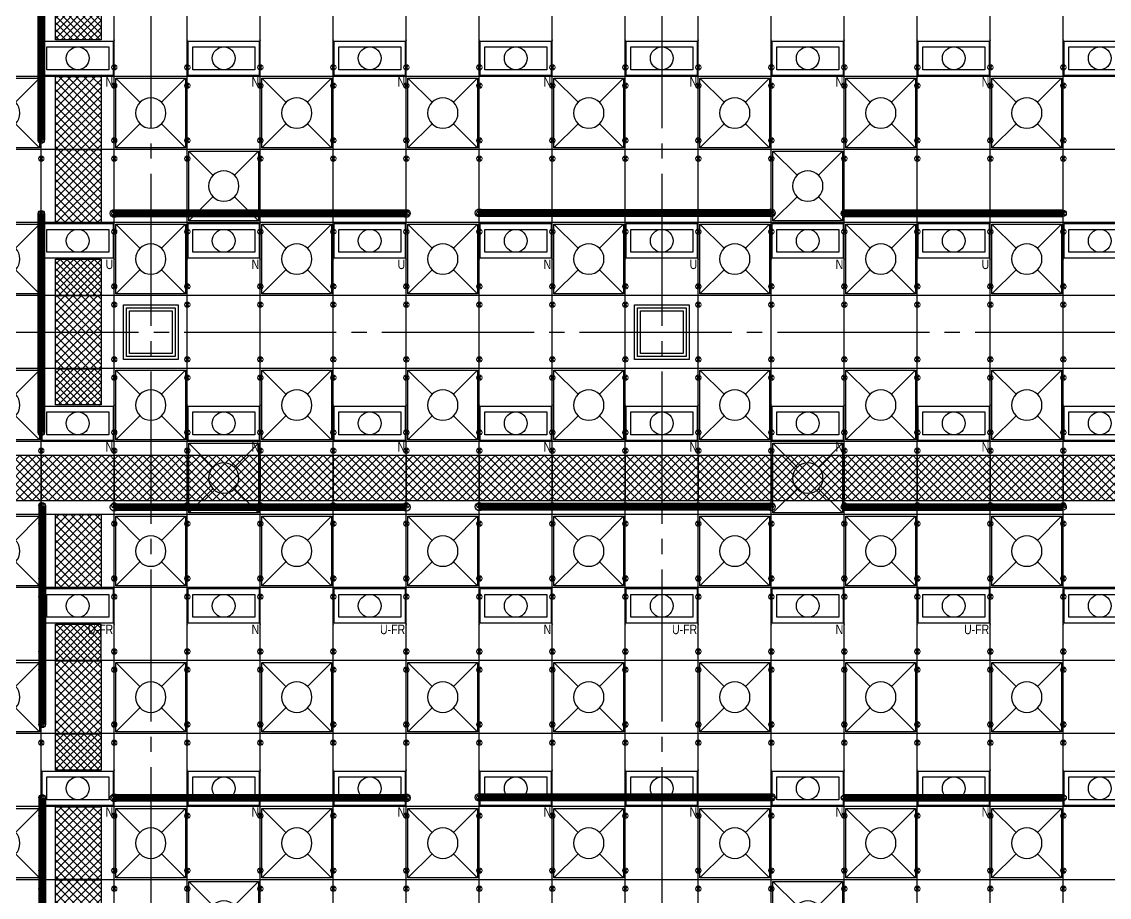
# Model space of a CAD drawing. Extents: x -17313 to 41501, y -1010 to 11880.
# Drawn here: x 20788 to 22576, y 3571 to 5010 of the extents above; entities that cross this region are included whole.
import ezdxf
from ezdxf.enums import TextEntityAlignment as Align

# ---------------------------------------------------------------- set-up
doc = ezdxf.new("R2010")
doc.units = 0
doc.header["$LTSCALE"] = 100
doc.linetypes.add('X-S-FAB-L10$0$COL-CEN-LIN', pattern=[3.25, 2.5, -0.25, 0.25, -0.25])
for name, color, linetype in [('0-xref', 8, 'Continuous'), ('188K-SM-03-F10-ARCH-CEIL-Y2257103$0$K-CEIL-4.2', 8, 'Continuous'), ('188K-SM-03-F10-ARCH-CEIL-Y2257103$0$K-CEIL-4.2-AREA', 8, 'Continuous'), ('188K-SM-03-F10-ARCH-PA-Y2257103$0$K-P1S-4.2-單抗', 53, 'Continuous'), ('188K-SM-06-F10-ELEC-LIGHT-Y2257103$0$E-LIGHT(W)-N', 253, 'Continuous'), ('188K-SM-06-F10-ELEC-LIGHT-Y2257103$0$E-LIGHT(W)-U FR', 253, 'Continuous'), ('188K-SM-06-F10-ELEC-LIGHT-Y2257103$0$E-LIGHT(W)-U XLPE', 253, 'Continuous'), ('188K-SM-06-F10-HVAC-FFU-Y2257103$0$AC-FFU-ULPA', 254, 'Continuous'), ('188K-SM-07-F15-ARCH-CATW-Y2257103$0$K-安全母索', 6, 'Continuous'), ('188K-SM-07-F15-ARCH-CATW-Y2257103$0$K-貓道板-主走道', 171, 'Continuous'), ('188K-SM-07-F15-ARCH-CATW-Y2257103$0$K-貓道板-主走道VS燈具', 171, 'Continuous'), ('X-S-FAB-L10$0$0-DIM-TXT', 8, 'Continuous'), ('X-S-FAB-L10$0$BLOCK', 8, 'Continuous'), ('X-S-FAB-L10$0$CCL', 8, 'X-S-FAB-L10$0$COL-CEN-LIN'), ('X-S-FAB-L10$0$COL-S', 8, 'Continuous')]:
    doc.layers.add(name, color=color, linetype=linetype)
doc.layers.add('188K-SM-03-F10-ARCH-CEIL-Y2257103$0$K-吊點-標準', color=8, linetype='Continuous', lineweight=9)
doc.layers.add('188K-SM-06-F10-ELEC-LIGHT-Y2257103$0$Defpoints-CAS', color=253, linetype='Continuous', plot=False)
doc.styles.add('188K-SM-06-F10-ELEC-LIGHT-Y2257103$0$Standard', font='arial.ttf')
doc.styles.add('X-S-FAB-L10$0$CHINA', font='simplex.shx', dxfattribs={"width": 0.75, "bigfont": 'chineset.shx'})
doc.styles.add('X-S-FAB-L10$0$Standard', font='', dxfattribs={"width": 0.8})
doc.styles.add('X-S-FAB-L10$0$TG_NOTE_TEXT', font='simplex.shx', dxfattribs={"width": 0.75, "bigfont": 'chineset.shx'})
doc.styles.get('X-S-FAB-L10$0$Standard').set_extended_font_data('Microsoft JhengHei')

# ---------------------------------------------------------------- blocks, each defined once
blk = doc.blocks.new('X-S-FAB-L10$0$FAB2-L05')
at = {"layer": 'X-S-FAB-L10$0$CCL'}
for p, q in [((-5160, 11005), (-5160, 0)), ((-4320, 11005), (-4320, 0)), ((-26880, 5220), (1210, 5220))]:
    blk.add_line(p, q, dxfattribs=at)
at = {"layer": 'X-S-FAB-L10$0$COL-S'}
for points in [[(-5195, 5255), (-5125, 5255), (-5125, 5185), (-5195, 5185)], [(-4355, 5255), (-4285, 5255), (-4285, 5185), (-4355, 5185)]]:
    blk.add_lwpolyline(points, close=True, dxfattribs=at)
blk = doc.blocks.new('X-S-FAB-L10')
at = {"layer": 'X-S-FAB-L10$0$COL-S'}
for p, q in [((20965, 4535), (21035, 4535)), ((20965, 4465), (20965, 4535)), ((21035, 4535), (21035, 4465)), ((21805, 4535), (21875, 4535)), ((21805, 4465), (21805, 4535)), ((21875, 4535), (21875, 4465)), ((21035, 4465), (20965, 4465)), ((21875, 4465), (21805, 4465))]:
    blk.add_line(p, q, dxfattribs=at)
at = {"layer": 'X-S-FAB-L10$0$BLOCK'}
blk.add_blockref('X-S-FAB-L10$0$FAB2-L05', (26160, -720), dxfattribs=at)
at = {"style": 'X-S-FAB-L10$0$TG_NOTE_TEXT', "width": 0.5, "flags": 1}
for p in [(7463.3, 9020), (18268.3, 8649), (11197.8, 4800.2), (16485.8, 4800.2), (25420.3, 2635), (13360, 320, 0), (7463.3, -33.3)]:
    blk.add_attdef('WH', text='', height=20, dxfattribs=at).set_placement(p, align=Align.BOTTOM_LEFT)
at = {"width": 0.5}
for style, p in [('X-S-FAB-L10$0$TG_NOTE_TEXT', (7585, 9020)), ('X-S-FAB-L10$0$TG_NOTE_TEXT', (18390, 8649)), ('X-S-FAB-L10$0$TG_NOTE_TEXT', (11117.5, 4813.5)), ('X-S-FAB-L10$0$TG_NOTE_TEXT', (16607.5, 4813.5)), ('X-S-FAB-L10$0$TG_NOTE_TEXT', (25350, 2635)), ('X-S-FAB-L10$0$Standard', (13129.4, 325, 0)), ('X-S-FAB-L10$0$TG_NOTE_TEXT', (7585, -20))]:
    blk.add_attdef('DESC', text='', height=10, dxfattribs=dict(at, style=style)).set_placement(p, align=Align.BOTTOM_LEFT)
for tag, style, p in [('TYPE', 'X-S-FAB-L10$0$TG_NOTE_TEXT', (7619.3, 9020)), ('NO', 'X-S-FAB-L10$0$TG_NOTE_TEXT', (7650.1, 9020)), ('TYPE', 'X-S-FAB-L10$0$TG_NOTE_TEXT', (18424.2, 8649)), ('NO', 'X-S-FAB-L10$0$TG_NOTE_TEXT', (18455, 8649)), ('NO', 'X-S-FAB-L10$0$TG_NOTE_TEXT', (11088.6, 4813.5)), ('TYPE', 'X-S-FAB-L10$0$TG_NOTE_TEXT', (11151.8, 4813.5)), ('TYPE', 'X-S-FAB-L10$0$TG_NOTE_TEXT', (16641.8, 4813.5)), ('NO', 'X-S-FAB-L10$0$TG_NOTE_TEXT', (16672.6, 4813.5)), ('NO', 'X-S-FAB-L10$0$TG_NOTE_TEXT', (25313, 2635)), ('TYPE', 'X-S-FAB-L10$0$TG_NOTE_TEXT', (25350, 2635)), ('NO', 'X-S-FAB-L10$0$Standard', (13100, 320, 0)), ('TYPE', 'X-S-FAB-L10$0$Standard', (13129.4, 320, 0)), ('TYPE', 'X-S-FAB-L10$0$TG_NOTE_TEXT', (7619.3, -20)), ('NO', 'X-S-FAB-L10$0$TG_NOTE_TEXT', (7650.1, -20))]:
    blk.add_attdef(tag, text='', height=10, dxfattribs=dict(at, style=style)).set_placement(p, align=Align.BOTTOM_RIGHT)
at = {"style": 'X-S-FAB-L10$0$TG_NOTE_TEXT', "width": 0.5, "flags": 1}
for rotation, p in [(180, (43, 7480)), (180, (943, 7480)), (90, (24310, 3717.8)), (270, (17080, 1711.7))]:
    blk.add_attdef('WH', text='', height=20, rotation=rotation, dxfattribs=at).set_placement(p, align=Align.BOTTOM_LEFT)
at = {"width": 0.5}
for rotation, style, p in [(180, 'X-S-FAB-L10$0$Standard', (317.6, 7480)), (180, 'X-S-FAB-L10$0$Standard', (1217.6, 7480)), (90, 'X-S-FAB-L10$0$TG_NOTE_TEXT', (24310, 3647.5)), (270, 'X-S-FAB-L10$0$TG_NOTE_TEXT', (17080, 1605))]:
    blk.add_attdef('DESC', text='', height=10, rotation=rotation, dxfattribs=dict(at, style=style)).set_placement(p, align=Align.BOTTOM_LEFT)
for tag, rotation, style, p in [('TYPE', 180, 'X-S-FAB-L10$0$Standard', (317.6, 7480)), ('NO', 180, 'X-S-FAB-L10$0$Standard', (347, 7480)), ('TYPE', 180, 'X-S-FAB-L10$0$Standard', (1217.6, 7480)), ('NO', 180, 'X-S-FAB-L10$0$Standard', (1247, 7480)), ('TYPE', 90, 'X-S-FAB-L10$0$TG_NOTE_TEXT', (24310, 3647.5)), ('NO', 90, 'X-S-FAB-L10$0$TG_NOTE_TEXT', (24310, 3610.5)), ('TYPE', 270, 'X-S-FAB-L10$0$TG_NOTE_TEXT', (17080, 1605)), ('NO', 270, 'X-S-FAB-L10$0$TG_NOTE_TEXT', (17080, 1573))]:
    blk.add_attdef(tag, text='', height=10, rotation=rotation, dxfattribs=dict(at, style=style)).set_placement(p, align=Align.BOTTOM_RIGHT)
at = {"layer": 'X-S-FAB-L10$0$0-DIM-TXT', "style": 'X-S-FAB-L10$0$CHINA', "width": 0.75}
for p in [(667.4, 7855.1, -2689.4), (22627.4, 6728.8), (25644.7, 6728.8), (24778.8, 5569.1), (1118.3, 4980), (417.8, 4594.6), (23874.8, 4355), (22927.4, 4330.1), (23749.9, 3901.4), (417.8, 3765.2), (1118.3, 3730), (417.8, 3115.8), (536.9, 2227.8), (16909, 1782.7), (888.4, 880.5), (16977.4, 750), (18878.8, 750), (25641.2, 553.2), (21364, 526.9)]:
    blk.add_attdef('HIG', text='', height=80, dxfattribs=at).set_placement(p, align=Align.MIDDLE_LEFT)
blk = doc.blocks.new('188K-SM-03-F10-ARCH-CEIL-Y2257103$0$A$C2CA95053')
h = blk.add_hatch(color=256)
edge = h.paths.add_edge_path()
edge.add_arc((0, 0), 0.5, 0, 360)
for p, q in [((3.2, 3.2), (-3.2, -3.2)), ((3.2, -3.2), (-3.2, 3.2))]:
    blk.add_line(p, q)
blk.add_lwpolyline([(-1.6, 2.5), (-1.6, -2.5), (1.6, -2.5), (1.6, 2.5)], close=True)
for radius in [4.5, 0.5]:
    blk.add_circle((0, 0), radius)
blk = doc.blocks.new('188K-SM-03-F10-ARCH-CEIL-Y2257103$0$天花板吊點-附調整片 - 3_8_螺桿吊架 100 mm 高調整片-V1-1FL')
blk.add_blockref('188K-SM-03-F10-ARCH-CEIL-Y2257103$0$A$C2CA95053', (0, 0))
blk = doc.blocks.new('188K-SM-03-F10-ARCH-CEIL-Y2257103')
at = {"layer": '188K-SM-03-F10-ARCH-CEIL-Y2257103$0$K-CEIL-4.2'}
for p, q in [((20820, 2067.7), (20820, 7317.2)), ((20940, 2067.7), (20940, 7317.2)), ((21060, 2067.7), (21060, 7317.2)), ((21180, 2067.7), (21180, 7317.2)), ((21300, 2067.7), (21300, 5952.2)), ((21420, 2067.7), (21420, 5952.2)), ((21540, 2067.7), (21540, 5952.2)), ((21660, 2067.7), (21660, 5952.2)), ((21780, 2067.7), (21780, 5952.2)), ((21900, 2067.7), (21900, 5952.2)), ((22020, 2067.7), (22020, 5952.2)), ((22140, 2067.7), (22140, 5952.2)), ((22260, 2067.7), (22260, 5952.2)), ((22380, 2067.7), (22380, 5952.2)), ((22500, 2067.7), (22500, 5952.2)), ((23502.2, 4920), (1847.7, 4920)), ((23502.2, 4800), (16697.5, 4800)), ((23502.2, 4680), (16697.5, 4680)), ((23502.2, 4560), (16697.5, 4560)), ((23467.2, 4440), (1847.7, 4440)), ((23467.2, 4320), (1847.7, 4320)), ((23467.2, 4200), (1847.7, 4200)), ((23467.2, 4080), (1847.7, 4080)), ((23467.2, 3960), (1847.7, 3960)), ((23467.2, 3840), (1847.7, 3840)), ((23467.2, 3720), (1847.7, 3720)), ((23467.2, 3600), (1847.7, 3600))]:
    blk.add_line(p, q, dxfattribs=at)
at = {"layer": '188K-SM-03-F10-ARCH-CEIL-Y2257103$0$K-CEIL-4.2-AREA'}
for points in [[(20965, 4535), (21035, 4535), (21035, 4465), (20965, 4465)], [(21805, 4535), (21875, 4535), (21875, 4465), (21805, 4465)]]:
    blk.add_lwpolyline(points, close=True, dxfattribs=at)
at = {"layer": '188K-SM-03-F10-ARCH-CEIL-Y2257103$0$K-吊點-標準', "color": 170, "lineweight": 18, "rotation": 179.9999999999997}
for p in [(20820, 4935), (20940, 4935), (21060, 4935), (21180, 4935), (21300, 4935), (21420, 4935), (21540, 4935), (21660, 4935), (21780, 4935), (21900, 4935), (22020, 4935), (22140, 4935), (22260, 4935), (22380, 4935), (22500, 4935), (20820, 4905), (20940, 4905), (21060, 4905), (21180, 4905), (21300, 4905), (21420, 4905), (21540, 4905), (21660, 4905), (21780, 4905), (21900, 4905), (22020, 4905), (22140, 4905), (22260, 4905), (22380, 4905), (22500, 4905), (20820, 4815), (20940, 4815), (21060, 4815), (21180, 4815), (21300, 4815), (21420, 4815), (21540, 4815), (21660, 4815), (21780, 4815), (21900, 4815), (22020, 4815), (22140, 4815), (22260, 4815), (22380, 4815), (22500, 4815), (20820, 4785), (20940, 4785), (21060, 4785), (21180, 4785), (21300, 4785), (21420, 4785), (21540, 4785), (21660, 4785), (21780, 4785), (21900, 4785), (22020, 4785), (22140, 4785), (22260, 4785), (22380, 4785), (22500, 4785), (20820, 4695), (20940, 4695), (21060, 4695), (21180, 4695), (21300, 4695), (21420, 4695), (21540, 4695), (21660, 4695), (21780, 4695), (21900, 4695), (22020, 4695), (22140, 4695), (22260, 4695), (22380, 4695), (22500, 4695), (20820, 4665), (20940, 4665), (21060, 4665), (21180, 4665), (21300, 4665), (21420, 4665), (21540, 4665), (21660, 4665), (21780, 4665), (21900, 4665), (22020, 4665), (22140, 4665), (22260, 4665), (22380, 4665), (22500, 4665), (20820, 4575), (20940, 4575), (21060, 4575), (21180, 4575), (21300, 4575), (21420, 4575), (21540, 4575), (21660, 4575), (21780, 4575), (21900, 4575), (22020, 4575), (22140, 4575), (22260, 4575), (22380, 4575), (22500, 4575), (20820, 4545), (20940, 4545), (21060, 4545), (21180, 4545), (21300, 4545), (21420, 4545), (21540, 4545), (21660, 4545), (21780, 4545), (21900, 4545), (22020, 4545), (22140, 4545), (22260, 4545), (22380, 4545), (22500, 4545), (20820, 4455), (20940, 4455), (21060, 4455), (21180, 4455), (21300, 4455), (21420, 4455), (21540, 4455), (21660, 4455), (21780, 4455), (21900, 4455), (22020, 4455), (22140, 4455), (22260, 4455), (22380, 4455), (22500, 4455), (20820, 4425), (20940, 4425), (21060, 4425), (21180, 4425), (21300, 4425), (21420, 4425), (21540, 4425), (21660, 4425), (21780, 4425), (21900, 4425), (22020, 4425), (22140, 4425), (22260, 4425), (22380, 4425), (22500, 4425), (20820, 4335), (20940, 4335), (21060, 4335), (21180, 4335), (21300, 4335), (21420, 4335), (21540, 4335), (21660, 4335), (21780, 4335), (21900, 4335), (22020, 4335), (22140, 4335), (22260, 4335), (22380, 4335), (22500, 4335), (20820, 4305), (20940, 4305), (21060, 4305), (21180, 4305), (21300, 4305), (21420, 4305), (21540, 4305), (21660, 4305), (21780, 4305), (21900, 4305), (22020, 4305), (22140, 4305), (22260, 4305), (22380, 4305), (22500, 4305), (20820, 4215), (20940, 4215), (21060, 4215), (21180, 4215), (21300, 4215), (21420, 4215), (21540, 4215), (21660, 4215), (21780, 4215), (21900, 4215), (22020, 4215), (22140, 4215), (22260, 4215), (22380, 4215), (22500, 4215), (20820, 4185), (20940, 4185), (21060, 4185), (21180, 4185), (21300, 4185), (21420, 4185), (21540, 4185), (21660, 4185), (21780, 4185), (21900, 4185), (22020, 4185), (22140, 4185), (22260, 4185), (22380, 4185), (22500, 4185), (20820, 4095), (20940, 4095), (21060, 4095), (21180, 4095), (21300, 4095), (21420, 4095), (21540, 4095), (21660, 4095), (21780, 4095), (21900, 4095), (22020, 4095), (22140, 4095), (22260, 4095), (22380, 4095), (22500, 4095), (20820, 4065), (20940, 4065), (21060, 4065), (21180, 4065), (21300, 4065), (21420, 4065), (21540, 4065), (21660, 4065), (21780, 4065), (21900, 4065), (22020, 4065), (22140, 4065), (22260, 4065), (22380, 4065), (22500, 4065), (20820, 3975), (20940, 3975), (21060, 3975), (21180, 3975), (21300, 3975), (21420, 3975), (21540, 3975), (21660, 3975), (21780, 3975), (21900, 3975), (22020, 3975), (22140, 3975), (22260, 3975), (22380, 3975), (22500, 3975), (20820, 3945), (20940, 3945), (21060, 3945), (21180, 3945), (21300, 3945), (21420, 3945), (21540, 3945), (21660, 3945), (21780, 3945), (21900, 3945), (22020, 3945), (22140, 3945), (22260, 3945), (22380, 3945), (22500, 3945), (20820, 3855), (20940, 3855), (21060, 3855), (21180, 3855), (21300, 3855), (21420, 3855), (21540, 3855), (21660, 3855), (21780, 3855), (21900, 3855), (22020, 3855), (22140, 3855), (22260, 3855), (22380, 3855), (22500, 3855), (20820, 3825), (20940, 3825), (21060, 3825), (21180, 3825), (21300, 3825), (21420, 3825), (21540, 3825), (21660, 3825), (21780, 3825), (21900, 3825), (22020, 3825), (22140, 3825), (22260, 3825), (22380, 3825), (22500, 3825), (20820, 3735), (20940, 3735), (21060, 3735), (21180, 3735), (21300, 3735), (21420, 3735), (21540, 3735), (21660, 3735), (21780, 3735), (21900, 3735), (22020, 3735), (22140, 3735), (22260, 3735), (22380, 3735), (22500, 3735), (20820, 3705), (20940, 3705), (21060, 3705), (21180, 3705), (21300, 3705), (21420, 3705), (21540, 3705), (21660, 3705), (21780, 3705), (21900, 3705), (22020, 3705), (22140, 3705), (22260, 3705), (22380, 3705), (22500, 3705), (20820, 3615), (20940, 3615), (21060, 3615), (21180, 3615), (21300, 3615), (21420, 3615), (21540, 3615), (21660, 3615), (21780, 3615), (21900, 3615), (22020, 3615), (22140, 3615), (22260, 3615), (22380, 3615), (22500, 3615), (20820, 3585), (20940, 3585), (21060, 3585), (21180, 3585), (21300, 3585), (21420, 3585), (21540, 3585), (21660, 3585), (21780, 3585), (21900, 3585), (22020, 3585), (22140, 3585), (22260, 3585), (22380, 3585), (22500, 3585)]:
    blk.add_blockref('188K-SM-03-F10-ARCH-CEIL-Y2257103$0$天花板吊點-附調整片 - 3_8_螺桿吊架 100 mm 高調整片-V1-1FL', p, dxfattribs=at)
blk = doc.blocks.new('188K-SM-06-F10-HVAC-FFU-Y2257103$0$H-FU-U-12x12')
for p, q in [((423, 777), (28, 1172)), ((777, 777), (1172, 1172)), ((28, 28), (423, 423)), ((1172, 28), (777, 423))]:
    blk.add_line(p, q)
blk.add_lwpolyline([(1172, 28), (1172, 1172), (28, 1172), (28, 28)], close=True)
blk.add_circle((600, 600), 250)
blk = doc.blocks.new('188K-SM-06-F10-HVAC-FFU-Y2257103')
at = {"layer": '188K-SM-06-F10-HVAC-FFU-Y2257103$0$AC-FFU-ULPA', "xscale": -0.09999999999999432, "yscale": 0.09999999999999432, "zscale": 0.09999999999999432}
for p in [(20820, 4800), (21060, 4800), (21300, 4800), (21540, 4800), (21780, 4800), (22020, 4800), (22260, 4800), (22500, 4800), (21180, 4680), (22140, 4680), (20820, 4560), (21060, 4560), (21300, 4560), (21540, 4560), (21780, 4560), (22020, 4560), (22260, 4560), (22500, 4560), (20820, 4320), (21060, 4320), (21300, 4320), (21540, 4320), (21780, 4320), (22020, 4320), (22260, 4320), (22500, 4320), (21180, 4200), (22140, 4200), (20820, 4080), (21060, 4080), (21300, 4080), (21540, 4080), (21780, 4080), (22020, 4080), (22260, 4080), (22500, 4080), (20820, 3840), (21060, 3840), (21300, 3840), (21540, 3840), (21780, 3840), (22020, 3840), (22260, 3840), (22500, 3840), (20820, 3600), (21060, 3600), (21300, 3600), (21540, 3600), (21780, 3600), (22020, 3600), (22260, 3600), (22500, 3600), (21180, 3480), (22140, 3480)]:
    blk.add_blockref('188K-SM-06-F10-HVAC-FFU-Y2257103$0$H-FU-U-12x12', p, dxfattribs=at)
blk = doc.blocks.new('*U267')
for points in [[(-58.3, -28.3), (-58.3, 28.3), (58.3, 28.3), (58.3, -28.3)], [(-51, -18.8), (-51, 18.8), (51, 18.8), (51, -18.8)]]:
    blk.add_lwpolyline(points, close=True)
blk.add_circle((0, 0), 18.8)
at = {"layer": '188K-SM-06-F10-ELEC-LIGHT-Y2257103$0$Defpoints-CAS'}
for p in [(-60, 30), (60, 30), (-60, -30), (60, -30)]:
    blk.add_point(p, dxfattribs=at)
at = {"style": '188K-SM-06-F10-ELEC-LIGHT-Y2257103$0$Standard', "width": 0.8}
blk.add_text('N', height=15.5, dxfattribs=at).set_placement((58.3, -38.7), align=Align.MIDDLE_RIGHT)
blk = doc.blocks.new('*U497')
at = {"layer": '188K-SM-06-F10-ELEC-LIGHT-Y2257103$0$E-LIGHT(W)-N'}
blk.add_blockref('*U267', (0, 8.3), dxfattribs=at)
blk = doc.blocks.new('*U496')
at = {"color": 0, "linetype": 'ByBlock', "lineweight": -2, "transparency": 16777216}
for p in [(5760, 0), (6000, 0), (6240, 0), (6480, 0), (6720, 0), (6960, 0), (7200, 0), (7440, 0)]:
    blk.add_blockref('*U497', p, dxfattribs=at)
blk = doc.blocks.new('*U499')
at = {"layer": '188K-SM-06-F10-ELEC-LIGHT-Y2257103$0$E-LIGHT(W)-N'}
blk.add_blockref('*U267', (0, 8.3), dxfattribs=at)
blk = doc.blocks.new('*U498')
at = {"color": 0, "linetype": 'ByBlock', "lineweight": -2, "transparency": 16777216}
for p in [(5760, 0), (6000, 0), (6240, 0), (6480, 0), (6720, 0), (6960, 0), (7200, 0), (7440, 0)]:
    blk.add_blockref('*U499', p, dxfattribs=at)
blk = doc.blocks.new('*U258')
for points in [[(-58.3, -28.3), (-58.3, 28.3), (58.3, 28.3), (58.3, -28.3)], [(-51, -18.8), (-51, 18.8), (51, 18.8), (51, -18.8)]]:
    blk.add_lwpolyline(points, close=True)
blk.add_circle((0, 0), 18.8)
at = {"layer": '188K-SM-06-F10-ELEC-LIGHT-Y2257103$0$Defpoints-CAS'}
for p in [(-60, 30), (60, 30), (-60, -30), (60, -30)]:
    blk.add_point(p, dxfattribs=at)
at = {"style": '188K-SM-06-F10-ELEC-LIGHT-Y2257103$0$Standard', "width": 0.8}
blk.add_text('U-FR', height=15.53, dxfattribs=at).set_placement((58.3, -38.7), align=Align.MIDDLE_RIGHT)
blk = doc.blocks.new('*U439')
at = {"layer": '188K-SM-06-F10-ELEC-LIGHT-Y2257103$0$E-LIGHT(W)-U FR'}
blk.add_blockref('*U258', (0, 8.3), dxfattribs=at)
blk = doc.blocks.new('*U438')
at = {"color": 0, "linetype": 'ByBlock', "lineweight": -2, "transparency": 16777216}
for p in [(5760, 0), (6240, 0), (6720, 0), (7200, 0)]:
    blk.add_blockref('*U439', p, dxfattribs=at)
blk = doc.blocks.new('*U441')
at = {"layer": '188K-SM-06-F10-ELEC-LIGHT-Y2257103$0$E-LIGHT(W)-N'}
blk.add_blockref('*U267', (0, 8.3), dxfattribs=at)
blk = doc.blocks.new('*U440')
at = {"color": 0, "linetype": 'ByBlock', "lineweight": -2, "transparency": 16777216}
for p in [(5760, 0), (6240, 0), (6720, 0), (7200, 0)]:
    blk.add_blockref('*U441', p, dxfattribs=at)
blk = doc.blocks.new('*U443')
at = {"layer": '188K-SM-06-F10-ELEC-LIGHT-Y2257103$0$E-LIGHT(W)-N'}
blk.add_blockref('*U267', (0, 8.3), dxfattribs=at)
blk = doc.blocks.new('*U442')
at = {"color": 0, "linetype": 'ByBlock', "lineweight": -2, "transparency": 16777216}
for p in [(5760, 0), (6000, 0), (6240, 0), (6480, 0), (6720, 0), (6960, 0), (7200, 0), (7440, 0)]:
    blk.add_blockref('*U443', p, dxfattribs=at)
blk = doc.blocks.new('*U266')
for points in [[(-58.3, -28.3), (-58.3, 28.3), (58.3, 28.3), (58.3, -28.3)], [(-51, -18.8), (-51, 18.8), (51, 18.8), (51, -18.8)]]:
    blk.add_lwpolyline(points, close=True)
blk.add_circle((0, 0), 18.8)
at = {"layer": '188K-SM-06-F10-ELEC-LIGHT-Y2257103$0$Defpoints-CAS'}
for p in [(-60, 30), (60, 30), (-60, -30), (60, -30)]:
    blk.add_point(p, dxfattribs=at)
at = {"style": '188K-SM-06-F10-ELEC-LIGHT-Y2257103$0$Standard', "width": 0.8}
blk.add_text('U', height=15.5, dxfattribs=at).set_placement((58.3, -38.7), align=Align.MIDDLE_RIGHT)
blk = doc.blocks.new('188K-SM-06-F10-ELEC-LIGHT-Y2257103')
for name, p in [('*U496', (15120, 4941.7)), ('*U498', (15120, 4341.7)), ('*U438', (15120, 4041.7)), ('*U440', (15360, 4041.7)), ('*U442', (15120, 3741.7))]:
    blk.add_blockref(name, p)
at = {"layer": '188K-SM-06-F10-ELEC-LIGHT-Y2257103$0$E-LIGHT(W)-N'}
for p in [(21120, 4650), (21600, 4650), (22080, 4650), (22560, 4650)]:
    blk.add_blockref('*U267', p, dxfattribs=at)
at = {"layer": '188K-SM-06-F10-ELEC-LIGHT-Y2257103$0$E-LIGHT(W)-U XLPE'}
for p in [(20880, 4650), (21360, 4650), (21840, 4650), (22320, 4650)]:
    blk.add_blockref('*U266', p, dxfattribs=at)
blk = doc.blocks.new('188K-SM-03-F10-ARCH-PA-Y2257103')
at = {"layer": '188K-SM-03-F10-ARCH-PA-Y2257103$0$K-P1S-4.2-單抗'}
for points in [[(20955, 4545), (21045, 4545), (21045, 4455), (20955, 4455)], [(21795, 4545), (21885, 4545), (21885, 4455), (21795, 4455)], [(20960, 4540), (21040, 4540), (21040, 4460), (20960, 4460)], [(21800, 4540), (21880, 4540), (21880, 4460), (21800, 4460)]]:
    blk.add_lwpolyline(points, close=True, dxfattribs=at)
blk = doc.blocks.new('188K-SM-07-F15-ARCH-CATW-Y2257103$0$貓道板-749x1196.5(主走道)')
h = blk.add_hatch()
h.set_pattern_fill('ANSI37', color=256, scale=30)
h.set_pattern_definition([(45, (0.75, 3e-16), (-67.352, 67.352), []), (135, (0.75, 3e-16), (-67.352, -67.352), [])])
h.paths.add_polyline_path([(-1199, 0), (-1199, 750), (-1, 750), (-1, 0)])
blk.add_lwpolyline([(-1199, 0), (-1199, 750), (-1, 750), (-1, 0)], close=True)
blk = doc.blocks.new('188K-SM-07-F15-ARCH-CATW-Y2257103$0$貓道板-749x596.5(主走道VS燈具)')
h = blk.add_hatch()
h.set_pattern_fill('ANSI37', color=256, scale=25)
h.paths.add_polyline_path([(-598.25, 0), (-598.25, 749), (-1.75, 749), (-1.75, 0)])
blk.add_lwpolyline([(-598.25, 0), (-598.25, 749), (-1.75, 749), (-1.75, 0)], close=True)
blk = doc.blocks.new('188K-SM-07-F15-ARCH-CATW-Y2257103$0$母索-3.6')
at = {"const_width": 13}
blk.add_lwpolyline([(0, 0), (0, 360)], dxfattribs=at)
for centre in [(0, 360, 0), (0, 0)]:
    blk.add_circle(centre, 5)
blk = doc.blocks.new('188K-SM-07-F15-ARCH-CATW-Y2257103$0$母索-4.8')
at = {"const_width": 13}
blk.add_lwpolyline([(0, 0), (480, 0)], dxfattribs=at)
for centre in [(0, 0), (480, 0)]:
    blk.add_circle(centre, 6.5)
blk = doc.blocks.new('188K-SM-07-F15-ARCH-CATW-Y2257103')
at = {"layer": '188K-SM-07-F15-ARCH-CATW-Y2257103$0$K-安全母索'}
for name, p in [('188K-SM-07-F15-ARCH-CATW-Y2257103$0$母索-3.6', (20820, 4814.9)), ('188K-SM-07-F15-ARCH-CATW-Y2257103$0$母索-4.8', (20940, 4695)), ('188K-SM-07-F15-ARCH-CATW-Y2257103$0$母索-4.8', (21540, 4695.8)), ('188K-SM-07-F15-ARCH-CATW-Y2257103$0$母索-3.6', (20820, 4334.9)), ('188K-SM-07-F15-ARCH-CATW-Y2257103$0$母索-3.6', (20821.7, 3854.9)), ('188K-SM-07-F15-ARCH-CATW-Y2257103$0$母索-4.8', (21540, 4213)), ('188K-SM-07-F15-ARCH-CATW-Y2257103$0$母索-4.8', (20940, 4212.2)), ('188K-SM-07-F15-ARCH-CATW-Y2257103$0$母索-3.6', (20821.7, 3374.9)), ('188K-SM-07-F15-ARCH-CATW-Y2257103$0$母索-4.8', (20940, 3734.5)), ('188K-SM-07-F15-ARCH-CATW-Y2257103$0$母索-4.8', (21540, 3735.3))]:
    blk.add_blockref(name, p, dxfattribs=at)
at = {"layer": '188K-SM-07-F15-ARCH-CATW-Y2257103$0$K-安全母索', "rotation": 270}
for p in [(22140, 4695), (22140, 4212.2), (22140, 3734.5)]:
    blk.add_blockref('188K-SM-07-F15-ARCH-CATW-Y2257103$0$母索-3.6', p, dxfattribs=at)
at = {"layer": '188K-SM-07-F15-ARCH-CATW-Y2257103$0$K-貓道板-主走道', "xscale": 0.1, "yscale": 0.1, "zscale": 0.1}
for p, rotation in [((20843.2, 4800), 269.9999999999999), ((20843.2, 4680), 269.9999999999999), ((20843.2, 4440), 269.9999999999999), ((20700, 4297.5), 180), ((20820, 4297.5), 180), ((20940, 4297.5), 180), ((21060, 4297.5), 180), ((21180, 4297.5), 180), ((21300, 4297.5), 180), ((21420, 4297.5), 180), ((21540, 4297.5), 180), ((21660, 4297.5), 180), ((21780, 4297.5), 180), ((21900, 4297.5), 180), ((22020, 4297.5), 180), ((22140, 4297.5), 180), ((22260, 4297.5), 180), ((22380, 4297.5), 180), ((22500, 4297.5), 180), ((20843.2, 4080), 269.9999999999999), ((20843.2, 3840), 269.9999999999999), ((20843.2, 3600), 269.9999999999999), ((20843.2, 3480), 269.9999999999999)]:
    blk.add_blockref('188K-SM-07-F15-ARCH-CATW-Y2257103$0$貓道板-749x1196.5(主走道)', p, dxfattribs=dict(at, rotation=rotation))
at = {"layer": '188K-SM-07-F15-ARCH-CATW-Y2257103$0$K-貓道板-主走道VS燈具', "xscale": 0.1, "yscale": 0.1, "zscale": 0.1, "rotation": 270}
for p in [(20843.3, 4980), (20843.3, 4560), (20843.3, 4380), (20843.2, 3960), (20843.3, 3780)]:
    blk.add_blockref('188K-SM-07-F15-ARCH-CATW-Y2257103$0$貓道板-749x596.5(主走道VS燈具)', p, dxfattribs=at)

msp = doc.modelspace()

# ---------------------------------------------------------------- block references
at = {"layer": '0-xref'}
for name in ['X-S-FAB-L10', '188K-SM-06-F10-ELEC-LIGHT-Y2257103', '188K-SM-03-F10-ARCH-PA-Y2257103', '188K-SM-03-F10-ARCH-CEIL-Y2257103', '188K-SM-07-F15-ARCH-CATW-Y2257103', '188K-SM-06-F10-HVAC-FFU-Y2257103']:
    msp.add_blockref(name, (0, 0), dxfattribs=at)

doc.saveas('drawing.dxf')
